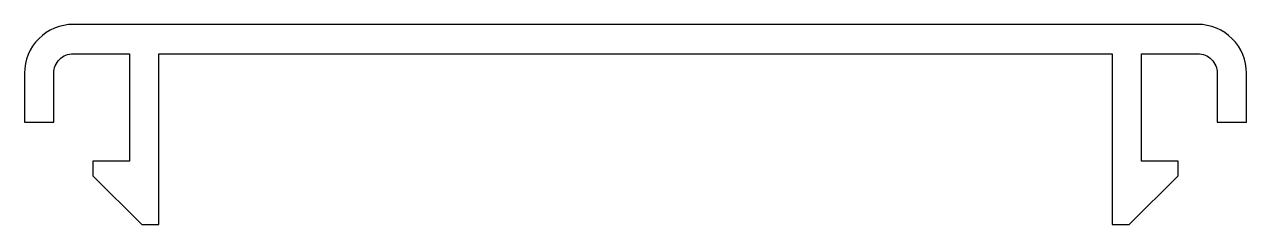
# Model space of a CAD drawing. Extents: x 144.6 to 194.6, y 237.4 to 245.6.
import ezdxf

# ---------------------------------------------------------------- set-up
doc = ezdxf.new("R2010")
doc.units = 0
doc.layers.add('ANA', color=220, linetype='CONTINUOUS')

msp = doc.modelspace()

# ---------------------------------------------------------------- linework, layer by layer
at = {"layer": 'ANA'}
msp.add_lwpolyline([(150.083, 244.366), (189.083, 244.366), (189.083, 237.366), (189.783, 237.366), (191.783, 239.366), (191.783, 239.966), (190.283, 239.966), (190.283, 244.366), (192.583, 244.366, -0.414214), (193.383, 243.566), (193.383, 241.566), (194.583, 241.566), (194.583, 243.566, 0.414214), (192.583, 245.566), (146.583, 245.566, 0.414214), (144.583, 243.566), (144.583, 241.566), (145.783, 241.566), (145.783, 243.566, -0.414214), (146.583, 244.366), (148.883, 244.366), (148.883, 239.966), (147.383, 239.966), (147.383, 239.366), (149.383, 237.366), (150.083, 237.366)], format="xyb", close=True, dxfattribs=at)

doc.saveas('drawing.dxf')
